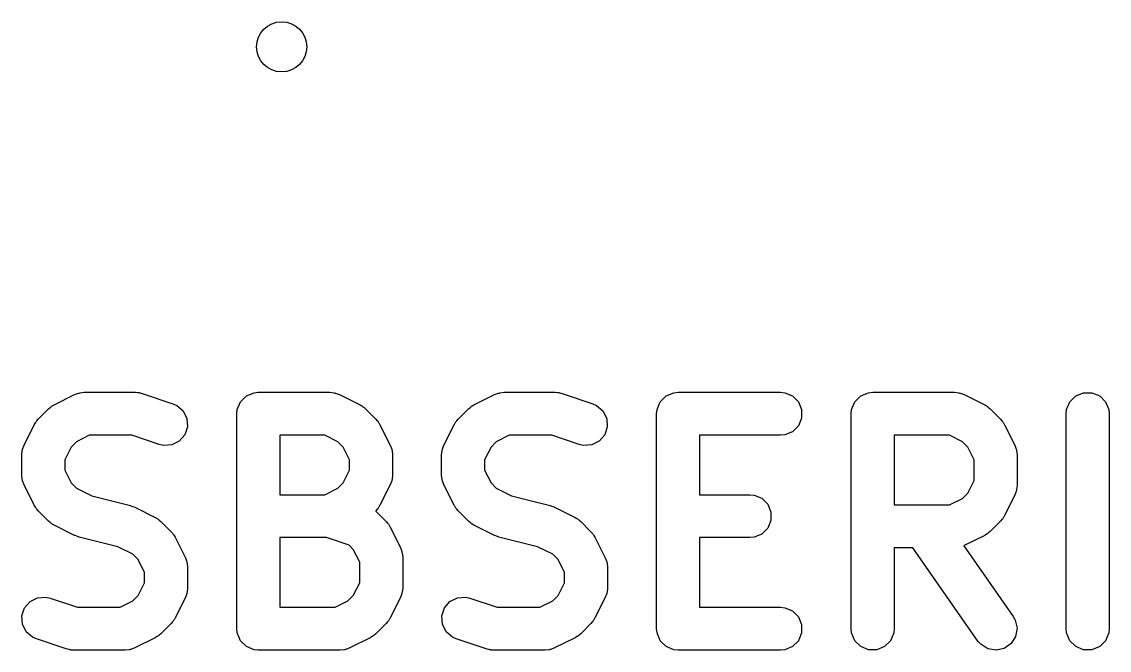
# Model space of a CAD drawing. Extents: x 5.43 to 6.48, y -4.55 to -3.35.
# Drawn here: x 5.7591 to 6.0577, y -3.5247 to -3.352 of the extents above; entities that cross this region are included whole.
import ezdxf

# ---------------------------------------------------------------- set-up
doc = ezdxf.new("R2010")
doc.units = 0
doc.header["$MEASUREMENT"] = 0
doc.layers.add('BLACK', color=7, linetype='CONTINUOUS')

msp = doc.modelspace()

# ---------------------------------------------------------------- linework, layer by layer
at = {"layer": 'BLACK', "linetype": 'CONTINUOUS'}
for p, q in [((5.76799, -3.45731), (5.77361, -3.45449)), ((5.77361, -3.45449), (5.77469, -3.45408)), ((5.77469, -3.45408), (5.7749, -3.45407)), ((5.7749, -3.45407), (5.7751, -3.45398)), ((5.7751, -3.45398), (5.77625, -3.45387)), ((5.77625, -3.45387), (5.79031, -3.45387)), ((5.79031, -3.45387), (5.7909, -3.45393)), ((5.7909, -3.45393), (5.79105, -3.45392)), ((5.79105, -3.45392), (5.79126, -3.45396)), ((5.79126, -3.45396), (5.79146, -3.45398)), ((5.79146, -3.45398), (5.79161, -3.45404)), ((5.79161, -3.45404), (5.79218, -3.45417)), ((5.79218, -3.45417), (5.80062, -3.45699)), ((5.81915, -3.4565), (5.82078, -3.45487)), ((5.82078, -3.45487), (5.82291, -3.45398)), ((5.82291, -3.45398), (5.82406, -3.45387)), ((5.82406, -3.45387), (5.84374, -3.45387)), ((5.84374, -3.45387), (5.8449, -3.45398)), ((5.8449, -3.45398), (5.84509, -3.45407)), ((5.84509, -3.45407), (5.8453, -3.45408)), ((5.8453, -3.45408), (5.84638, -3.45449)), ((5.84638, -3.45449), (5.85201, -3.45731)), ((5.88328, -3.45731), (5.88891, -3.45449)), ((5.88891, -3.45449), (5.88999, -3.45408)), ((5.88999, -3.45408), (5.8902, -3.45407)), ((5.8902, -3.45407), (5.8904, -3.45398)), ((5.8904, -3.45398), (5.89155, -3.45387)), ((5.89155, -3.45387), (5.90561, -3.45387)), ((5.90561, -3.45387), (5.90619, -3.45393)), ((5.90619, -3.45393), (5.90635, -3.45392)), ((5.90635, -3.45392), (5.90655, -3.45396)), ((5.90655, -3.45396), (5.90676, -3.45398)), ((5.90676, -3.45398), (5.90691, -3.45404)), ((5.90691, -3.45404), (5.90748, -3.45417)), ((5.90748, -3.45417), (5.91591, -3.45699)), ((5.93445, -3.4565), (5.93608, -3.45487)), ((5.93608, -3.45487), (5.9382, -3.45398)), ((5.9382, -3.45398), (5.93936, -3.45387)), ((5.93936, -3.45387), (5.96748, -3.45387)), ((5.96748, -3.45387), (5.96863, -3.45398)), ((5.96863, -3.45398), (5.97076, -3.45487)), ((5.97076, -3.45487), (5.97239, -3.4565)), ((5.98788, -3.4565), (5.98951, -3.45487)), ((5.98951, -3.45487), (5.99163, -3.45398)), ((5.99163, -3.45398), (5.99279, -3.45387)), ((5.99279, -3.45387), (6.01528, -3.45387)), ((6.01528, -3.45387), (6.01644, -3.45398)), ((6.01644, -3.45398), (6.01663, -3.45407)), ((6.01663, -3.45407), (6.01684, -3.45408)), ((6.01684, -3.45408), (6.01793, -3.45449)), ((6.01793, -3.45449), (6.02355, -3.45731)), ((6.04693, -3.4565), (6.04856, -3.45487)), ((6.04856, -3.45487), (6.05069, -3.45398)), ((6.05069, -3.45398), (6.05299, -3.45398)), ((6.05299, -3.45398), (6.05512, -3.45487)), ((6.05512, -3.45487), (6.05675, -3.4565)), ((5.76645, -3.45841), (5.7669, -3.45804)), ((5.7669, -3.45804), (5.76701, -3.45792)), ((5.76701, -3.45792), (5.76718, -3.45781)), ((5.76718, -3.45781), (5.76735, -3.45768)), ((5.76735, -3.45768), (5.76749, -3.45762)), ((5.76749, -3.45762), (5.76799, -3.45731)), ((5.80062, -3.45699), (5.80167, -3.45746)), ((5.80167, -3.45746), (5.80341, -3.45897)), ((5.81827, -3.45862), (5.81915, -3.4565)), ((5.85201, -3.45731), (5.8525, -3.45762)), ((5.8525, -3.45762), (5.85265, -3.45768)), ((5.85265, -3.45768), (5.85281, -3.45781)), ((5.85281, -3.45781), (5.85299, -3.45792)), ((5.85299, -3.45792), (5.85309, -3.45804)), ((5.85309, -3.45804), (5.85354, -3.45841)), ((5.88175, -3.45841), (5.8822, -3.45804)), ((5.8822, -3.45804), (5.8823, -3.45792)), ((5.8823, -3.45792), (5.88248, -3.45781)), ((5.88248, -3.45781), (5.88264, -3.45768)), ((5.88264, -3.45768), (5.88279, -3.45762)), ((5.88279, -3.45762), (5.88328, -3.45731)), ((5.91591, -3.45699), (5.91697, -3.45746)), ((5.91697, -3.45746), (5.91871, -3.45897)), ((5.93356, -3.45862), (5.93445, -3.4565)), ((5.97239, -3.4565), (5.97327, -3.45862)), ((5.987, -3.45862), (5.98788, -3.4565)), ((6.02355, -3.45731), (6.02405, -3.45762)), ((6.02405, -3.45762), (6.02419, -3.45768)), ((6.02419, -3.45768), (6.02435, -3.45781)), ((6.02435, -3.45781), (6.02453, -3.45792)), ((6.02453, -3.45792), (6.02463, -3.45804)), ((6.02463, -3.45804), (6.02508, -3.45841)), ((6.04605, -3.45862), (6.04693, -3.4565)), ((6.05675, -3.4565), (6.05763, -3.45862)), ((5.76327, -3.46168), (5.76364, -3.46123)), ((5.76364, -3.46123), (5.76645, -3.45841)), ((5.80341, -3.45897), (5.80444, -3.46103)), ((5.80444, -3.46103), (5.80461, -3.46333)), ((5.81815, -3.45978), (5.81827, -3.45862)), ((5.81815, -3.51883), (5.81815, -3.45978)), ((5.85354, -3.45841), (5.85636, -3.46123)), ((5.85636, -3.46123), (5.85673, -3.46168)), ((5.87857, -3.46168), (5.87894, -3.46123)), ((5.87894, -3.46123), (5.88175, -3.45841)), ((5.91871, -3.45897), (5.91974, -3.46103)), ((5.91974, -3.46103), (5.91991, -3.46333)), ((5.93345, -3.45978), (5.93356, -3.45862)), ((5.93345, -3.51883), (5.93345, -3.45978)), ((5.97327, -3.46093), (5.97239, -3.46306)), ((5.97327, -3.45862), (5.97327, -3.46093)), ((5.98688, -3.45978), (5.987, -3.45862)), ((5.98688, -3.51883), (5.98688, -3.45978)), ((6.02508, -3.45841), (6.0279, -3.46123)), ((6.0279, -3.46123), (6.02827, -3.46168)), ((6.04594, -3.45978), (6.04605, -3.45862)), ((6.04594, -3.51883), (6.04594, -3.45978)), ((6.05763, -3.45862), (6.05775, -3.45978)), ((6.05775, -3.45978), (6.05775, -3.51883)), ((5.75972, -3.46838), (5.76253, -3.46276)), ((5.76253, -3.46276), (5.76285, -3.46226)), ((5.76285, -3.46226), (5.7629, -3.46212)), ((5.7629, -3.46212), (5.76304, -3.46196)), ((5.76304, -3.46196), (5.76315, -3.46178)), ((5.76315, -3.46178), (5.76327, -3.46168)), ((5.80461, -3.46333), (5.80388, -3.46551)), ((5.85673, -3.46168), (5.85684, -3.46178)), ((5.85684, -3.46178), (5.85696, -3.46196)), ((5.85696, -3.46196), (5.85709, -3.46212)), ((5.85709, -3.46212), (5.85715, -3.46226)), ((5.85715, -3.46226), (5.85746, -3.46276)), ((5.85746, -3.46276), (5.86027, -3.46838)), ((5.87502, -3.46838), (5.87783, -3.46276)), ((5.87783, -3.46276), (5.87814, -3.46226)), ((5.87814, -3.46226), (5.8782, -3.46212)), ((5.8782, -3.46212), (5.87834, -3.46196)), ((5.87834, -3.46196), (5.87845, -3.46178)), ((5.87845, -3.46178), (5.87857, -3.46168)), ((5.91991, -3.46333), (5.91918, -3.46551)), ((5.97239, -3.46306), (5.97076, -3.46469)), ((6.02827, -3.46168), (6.02839, -3.46178)), ((6.02839, -3.46178), (6.0285, -3.46196)), ((6.0285, -3.46196), (6.02863, -3.46212)), ((6.02863, -3.46212), (6.02869, -3.46226)), ((6.02869, -3.46226), (6.029, -3.46276)), ((6.029, -3.46276), (6.03181, -3.46838)), ((5.77765, -3.46568), (5.77413, -3.46744)), ((5.78935, -3.46568), (5.77765, -3.46568)), ((5.79688, -3.46819), (5.78935, -3.46568)), ((5.80237, -3.46725), (5.80031, -3.46828)), ((5.80388, -3.46551), (5.80237, -3.46725)), ((5.84235, -3.46568), (5.82996, -3.46568)), ((5.82996, -3.46568), (5.82996, -3.48199)), ((5.84587, -3.46744), (5.84235, -3.46568)), ((5.89294, -3.46568), (5.88942, -3.46744)), ((5.90465, -3.46568), (5.89294, -3.46568)), ((5.91218, -3.46819), (5.90465, -3.46568)), ((5.91767, -3.46725), (5.91561, -3.46828)), ((5.91918, -3.46551), (5.91767, -3.46725)), ((5.96748, -3.46568), (5.94526, -3.46568)), ((5.94526, -3.46568), (5.94526, -3.48199)), ((5.96863, -3.46557), (5.96748, -3.46568)), ((5.97076, -3.46469), (5.96863, -3.46557)), ((6.01389, -3.46568), (5.99869, -3.46568)), ((5.99869, -3.46568), (5.99869, -3.4848)), ((6.01741, -3.46744), (6.01389, -3.46568)), ((5.7591, -3.47103), (5.75921, -3.46987)), ((5.75921, -3.46987), (5.75929, -3.46968)), ((5.75929, -3.46968), (5.75931, -3.46947)), ((5.75931, -3.46947), (5.75972, -3.46838)), ((5.77267, -3.4689), (5.77091, -3.47242)), ((5.77413, -3.46744), (5.77267, -3.4689)), ((5.79801, -3.46845), (5.79688, -3.46819)), ((5.80031, -3.46828), (5.79801, -3.46845)), ((5.84733, -3.4689), (5.84587, -3.46744)), ((5.84909, -3.47242), (5.84733, -3.4689)), ((5.86027, -3.46838), (5.86069, -3.46947)), ((5.86069, -3.46947), (5.8607, -3.46968)), ((5.8607, -3.46968), (5.86078, -3.46987)), ((5.86078, -3.46987), (5.8609, -3.47103)), ((5.8744, -3.47103), (5.87451, -3.46987)), ((5.87451, -3.46987), (5.87459, -3.46968)), ((5.87459, -3.46968), (5.87461, -3.46947)), ((5.87461, -3.46947), (5.87502, -3.46838)), ((5.88797, -3.4689), (5.88621, -3.47242)), ((5.88942, -3.46744), (5.88797, -3.4689)), ((5.91331, -3.46845), (5.91218, -3.46819)), ((5.91561, -3.46828), (5.91331, -3.46845)), ((6.01887, -3.4689), (6.01741, -3.46744)), ((6.02063, -3.47242), (6.01887, -3.4689)), ((6.03181, -3.46838), (6.03223, -3.46947)), ((6.03223, -3.46947), (6.03224, -3.46968)), ((6.03224, -3.46968), (6.03232, -3.46987)), ((6.03232, -3.46987), (6.03244, -3.47103)), ((5.7591, -3.47665), (5.7591, -3.47103)), ((5.77091, -3.47242), (5.77091, -3.47526)), ((5.84909, -3.47526), (5.84909, -3.47242)), ((5.8609, -3.47103), (5.8609, -3.47665)), ((5.8744, -3.47665), (5.8744, -3.47103)), ((5.88621, -3.47242), (5.88621, -3.47526)), ((6.02063, -3.47807), (6.02063, -3.47242)), ((6.03244, -3.47103), (6.03244, -3.47946)), ((5.77091, -3.47526), (5.77267, -3.47878)), ((5.84733, -3.47878), (5.84909, -3.47526)), ((5.88621, -3.47526), (5.88797, -3.47878)), ((5.75921, -3.4778), (5.7591, -3.47665)), ((5.75929, -3.478), (5.75921, -3.4778)), ((5.75931, -3.47821), (5.75929, -3.478)), ((5.75972, -3.47929), (5.75931, -3.47821)), ((5.77267, -3.47878), (5.77413, -3.48023)), ((5.84587, -3.48023), (5.84733, -3.47878)), ((5.86069, -3.47821), (5.86027, -3.47929)), ((5.8607, -3.478), (5.86069, -3.47821)), ((5.86078, -3.4778), (5.8607, -3.478)), ((5.8609, -3.47665), (5.86078, -3.4778)), ((5.87451, -3.4778), (5.8744, -3.47665)), ((5.87459, -3.478), (5.87451, -3.4778)), ((5.87461, -3.47821), (5.87459, -3.478)), ((5.87502, -3.47929), (5.87461, -3.47821)), ((5.88797, -3.47878), (5.88942, -3.48023)), ((6.01887, -3.48159), (6.02063, -3.47807)), ((5.76253, -3.48491), (5.75972, -3.47929)), ((5.77413, -3.48023), (5.77831, -3.48233)), ((5.82996, -3.48199), (5.84235, -3.48199)), ((5.84235, -3.48199), (5.84587, -3.48023)), ((5.86027, -3.47929), (5.85746, -3.48491)), ((5.87783, -3.48491), (5.87502, -3.47929)), ((5.88942, -3.48023), (5.89361, -3.48233)), ((5.94526, -3.48199), (5.95904, -3.48199)), ((5.95904, -3.48199), (5.96019, -3.48211)), ((5.96019, -3.48211), (5.96232, -3.48299)), ((6.01741, -3.48304), (6.01887, -3.48159)), ((6.03181, -3.4821), (6.029, -3.48773)), ((6.03223, -3.48102), (6.03181, -3.4821)), ((6.03224, -3.48081), (6.03223, -3.48102)), ((6.03232, -3.48061), (6.03224, -3.48081)), ((6.03244, -3.47946), (6.03232, -3.48061)), ((5.76285, -3.48541), (5.76253, -3.48491)), ((5.77831, -3.48233), (5.78893, -3.48498)), ((5.78893, -3.48498), (5.78902, -3.48501)), ((5.78902, -3.48501), (5.78906, -3.48501)), ((5.78906, -3.48501), (5.78954, -3.4852)), ((5.78954, -3.4852), (5.79002, -3.48537)), ((5.85746, -3.48491), (5.85715, -3.48541)), ((5.87814, -3.48541), (5.87783, -3.48491)), ((5.89361, -3.48233), (5.90423, -3.48498)), ((5.90423, -3.48498), (5.90432, -3.48501)), ((5.90432, -3.48501), (5.90436, -3.48501)), ((5.90436, -3.48501), (5.90484, -3.4852)), ((5.90484, -3.4852), (5.90532, -3.48537)), ((5.96232, -3.48299), (5.96395, -3.48462)), ((5.96395, -3.48462), (5.96483, -3.48675)), ((5.99869, -3.4848), (6.01389, -3.4848)), ((6.01389, -3.4848), (6.01741, -3.48304)), ((5.7629, -3.48555), (5.76285, -3.48541)), ((5.76304, -3.48572), (5.7629, -3.48555)), ((5.76315, -3.48589), (5.76304, -3.48572)), ((5.76327, -3.486), (5.76315, -3.48589)), ((5.76364, -3.48645), (5.76327, -3.486)), ((5.76645, -3.48926), (5.76364, -3.48645)), ((5.79002, -3.48537), (5.79006, -3.4854)), ((5.79006, -3.4854), (5.79014, -3.48543)), ((5.79014, -3.48543), (5.79577, -3.48824)), ((5.85636, -3.48645), (5.85631, -3.4865)), ((5.85631, -3.4865), (5.85636, -3.48653)), ((5.85673, -3.486), (5.85636, -3.48645)), ((5.85636, -3.48653), (5.85917, -3.48935)), ((5.85684, -3.48589), (5.85673, -3.486)), ((5.85696, -3.48572), (5.85684, -3.48589)), ((5.85709, -3.48555), (5.85696, -3.48572)), ((5.85715, -3.48541), (5.85709, -3.48555)), ((5.8782, -3.48555), (5.87814, -3.48541)), ((5.87834, -3.48572), (5.8782, -3.48555)), ((5.87845, -3.48589), (5.87834, -3.48572)), ((5.87857, -3.486), (5.87845, -3.48589)), ((5.87894, -3.48645), (5.87857, -3.486)), ((5.88175, -3.48926), (5.87894, -3.48645)), ((5.90532, -3.48537), (5.90536, -3.4854)), ((5.90536, -3.4854), (5.90544, -3.48543)), ((5.90544, -3.48543), (5.91106, -3.48824)), ((5.96483, -3.48675), (5.96483, -3.48905)), ((6.02869, -3.48822), (6.02863, -3.48837)), ((6.029, -3.48773), (6.02869, -3.48822)), ((5.7669, -3.48963), (5.76645, -3.48926)), ((5.76701, -3.48975), (5.7669, -3.48963)), ((5.76718, -3.48986), (5.76701, -3.48975)), ((5.76735, -3.49), (5.76718, -3.48986)), ((5.76749, -3.49006), (5.76735, -3.49)), ((5.76799, -3.49037), (5.76749, -3.49006)), ((5.77361, -3.49318), (5.76799, -3.49037)), ((5.79577, -3.48824), (5.79626, -3.48855)), ((5.79626, -3.48855), (5.79641, -3.48861)), ((5.79641, -3.48861), (5.79657, -3.48875)), ((5.79657, -3.48875), (5.79675, -3.48886)), ((5.79675, -3.48886), (5.79685, -3.48898)), ((5.79685, -3.48898), (5.7973, -3.48935)), ((5.7973, -3.48935), (5.80011, -3.49216)), ((5.85917, -3.48935), (5.85954, -3.4898)), ((5.85954, -3.4898), (5.85966, -3.4899)), ((5.85966, -3.4899), (5.85977, -3.49008)), ((5.85977, -3.49008), (5.8599, -3.49024)), ((5.8599, -3.49024), (5.85996, -3.49039)), ((5.85996, -3.49039), (5.86027, -3.49088)), ((5.86027, -3.49088), (5.86309, -3.49651)), ((5.8822, -3.48963), (5.88175, -3.48926)), ((5.8823, -3.48975), (5.8822, -3.48963)), ((5.88248, -3.48986), (5.8823, -3.48975)), ((5.88264, -3.49), (5.88248, -3.48986)), ((5.88279, -3.49006), (5.88264, -3.49)), ((5.88328, -3.49037), (5.88279, -3.49006)), ((5.88891, -3.49318), (5.88328, -3.49037)), ((5.91106, -3.48824), (5.91156, -3.48855)), ((5.91156, -3.48855), (5.9117, -3.48861)), ((5.9117, -3.48861), (5.91187, -3.48875)), ((5.91187, -3.48875), (5.91204, -3.48886)), ((5.91204, -3.48886), (5.91215, -3.48898)), ((5.91215, -3.48898), (5.9126, -3.48935)), ((5.9126, -3.48935), (5.91541, -3.49216)), ((5.96395, -3.49118), (5.96232, -3.49281)), ((5.96483, -3.48905), (5.96395, -3.49118)), ((6.0279, -3.48926), (6.02508, -3.49207)), ((6.02827, -3.48881), (6.0279, -3.48926)), ((6.02839, -3.48871), (6.02827, -3.48881)), ((6.0285, -3.48853), (6.02839, -3.48871)), ((6.02863, -3.48837), (6.0285, -3.48853)), ((5.77369, -3.49321), (5.77361, -3.49318)), ((5.77373, -3.49324), (5.77369, -3.49321)), ((5.77421, -3.49341), (5.77373, -3.49324)), ((5.77469, -3.49359), (5.77421, -3.49341)), ((5.77473, -3.4936), (5.77469, -3.49359)), ((5.77482, -3.49363), (5.77473, -3.4936)), ((5.78544, -3.49628), (5.77482, -3.49363)), ((5.80011, -3.49216), (5.80048, -3.49261)), ((5.80048, -3.49261), (5.8006, -3.49271)), ((5.8006, -3.49271), (5.80071, -3.49289)), ((5.80071, -3.49289), (5.80085, -3.49305)), ((5.80085, -3.49305), (5.80091, -3.4932)), ((5.80091, -3.4932), (5.80122, -3.49369)), ((5.80122, -3.49369), (5.80403, -3.49932)), ((5.84278, -3.4938), (5.82996, -3.4938)), ((5.82996, -3.4938), (5.82996, -3.51293)), ((5.84899, -3.49587), (5.84278, -3.4938)), ((5.88899, -3.49321), (5.88891, -3.49318)), ((5.88903, -3.49324), (5.88899, -3.49321)), ((5.88951, -3.49341), (5.88903, -3.49324)), ((5.88999, -3.49359), (5.88951, -3.49341)), ((5.89003, -3.4936), (5.88999, -3.49359)), ((5.89012, -3.49363), (5.89003, -3.4936)), ((5.90074, -3.49628), (5.89012, -3.49363)), ((5.91541, -3.49216), (5.91578, -3.49261)), ((5.91578, -3.49261), (5.9159, -3.49271)), ((5.9159, -3.49271), (5.91601, -3.49289)), ((5.91601, -3.49289), (5.91615, -3.49305)), ((5.91615, -3.49305), (5.9162, -3.4932)), ((5.9162, -3.4932), (5.91652, -3.49369)), ((5.91652, -3.49369), (5.91933, -3.49932)), ((5.95904, -3.4938), (5.94526, -3.4938)), ((5.94526, -3.4938), (5.94526, -3.51293)), ((5.96019, -3.49369), (5.95904, -3.4938)), ((5.96232, -3.49281), (5.96019, -3.49369)), ((6.02355, -3.49318), (6.01793, -3.49599)), ((6.02405, -3.49287), (6.02355, -3.49318)), ((6.02419, -3.49281), (6.02405, -3.49287)), ((6.02435, -3.49268), (6.02419, -3.49281)), ((6.02453, -3.49256), (6.02435, -3.49268)), ((6.02463, -3.49245), (6.02453, -3.49256)), ((6.02508, -3.49207), (6.02463, -3.49245)), ((5.78963, -3.49838), (5.78544, -3.49628)), ((5.85014, -3.49702), (5.84899, -3.49587)), ((5.8519, -3.50054), (5.85014, -3.49702)), ((5.86309, -3.49651), (5.8635, -3.49759)), ((5.90492, -3.49838), (5.90074, -3.49628)), ((6.00377, -3.49662), (5.99869, -3.49662)), ((5.99869, -3.49662), (5.99869, -3.51883)), ((6.02169, -3.52222), (6.00377, -3.49662)), ((6.01793, -3.49599), (6.01779, -3.49604)), ((6.01779, -3.49604), (6.03137, -3.51545)), ((5.79108, -3.49983), (5.78963, -3.49838)), ((5.79284, -3.50335), (5.79108, -3.49983)), ((5.80403, -3.49932), (5.80444, -3.5004)), ((5.8635, -3.49759), (5.86351, -3.4978)), ((5.86351, -3.4978), (5.8636, -3.49799)), ((5.8636, -3.49799), (5.86371, -3.49915)), ((5.86371, -3.49915), (5.86371, -3.50758)), ((5.90638, -3.49983), (5.90492, -3.49838)), ((5.90814, -3.50335), (5.90638, -3.49983)), ((5.91933, -3.49932), (5.91974, -3.5004)), ((5.80444, -3.5004), (5.80446, -3.50061)), ((5.80446, -3.50061), (5.80454, -3.50081)), ((5.80454, -3.50081), (5.80465, -3.50196)), ((5.80465, -3.50196), (5.80465, -3.50758)), ((5.8519, -3.50619), (5.8519, -3.50054)), ((5.91974, -3.5004), (5.91976, -3.50061)), ((5.91976, -3.50061), (5.91984, -3.50081)), ((5.91984, -3.50081), (5.91995, -3.50196)), ((5.91995, -3.50196), (5.91995, -3.50758)), ((5.79284, -3.50619), (5.79284, -3.50335)), ((5.90814, -3.50619), (5.90814, -3.50335)), ((5.79108, -3.50971), (5.79284, -3.50619)), ((5.80446, -3.50893), (5.80444, -3.50914)), ((5.80454, -3.50874), (5.80446, -3.50893)), ((5.80465, -3.50758), (5.80454, -3.50874)), ((5.85014, -3.50971), (5.8519, -3.50619)), ((5.86351, -3.50893), (5.8635, -3.50914)), ((5.8636, -3.50874), (5.86351, -3.50893)), ((5.86371, -3.50758), (5.8636, -3.50874)), ((5.90638, -3.50971), (5.90814, -3.50619)), ((5.91976, -3.50893), (5.91974, -3.50914)), ((5.91984, -3.50874), (5.91976, -3.50893)), ((5.91995, -3.50758), (5.91984, -3.50874)), ((5.75987, -3.5131), (5.76138, -3.51135)), ((5.76138, -3.51135), (5.76344, -3.51032)), ((5.76344, -3.51032), (5.76574, -3.51016)), ((5.76574, -3.51016), (5.76687, -3.51042)), ((5.76687, -3.51042), (5.7744, -3.51293)), ((5.78611, -3.51293), (5.78963, -3.51117)), ((5.78963, -3.51117), (5.79108, -3.50971)), ((5.80403, -3.51022), (5.80122, -3.51585)), ((5.80444, -3.50914), (5.80403, -3.51022)), ((5.84516, -3.51293), (5.84868, -3.51117)), ((5.84868, -3.51117), (5.85014, -3.50971)), ((5.86309, -3.51022), (5.86027, -3.51585)), ((5.8635, -3.50914), (5.86309, -3.51022)), ((5.87517, -3.5131), (5.87668, -3.51135)), ((5.87668, -3.51135), (5.87874, -3.51032)), ((5.87874, -3.51032), (5.88104, -3.51016)), ((5.88104, -3.51016), (5.88217, -3.51042)), ((5.88217, -3.51042), (5.8897, -3.51293)), ((5.9014, -3.51293), (5.90492, -3.51117)), ((5.90492, -3.51117), (5.90638, -3.50971)), ((5.91933, -3.51022), (5.91652, -3.51585)), ((5.91974, -3.50914), (5.91933, -3.51022)), ((5.75914, -3.51528), (5.75987, -3.5131)), ((5.7744, -3.51293), (5.78611, -3.51293)), ((5.82996, -3.51293), (5.84516, -3.51293)), ((5.87444, -3.51528), (5.87517, -3.5131)), ((5.8897, -3.51293), (5.9014, -3.51293)), ((5.94526, -3.51293), (5.96748, -3.51293)), ((5.96748, -3.51293), (5.96863, -3.51304)), ((5.96863, -3.51304), (5.97076, -3.51392)), ((5.97076, -3.51392), (5.97239, -3.51555)), ((5.75931, -3.51758), (5.75914, -3.51528)), ((5.76034, -3.51964), (5.75931, -3.51758)), ((5.80011, -3.51738), (5.7973, -3.5202)), ((5.80048, -3.51693), (5.80011, -3.51738)), ((5.8006, -3.51683), (5.80048, -3.51693)), ((5.80071, -3.51665), (5.8006, -3.51683)), ((5.80085, -3.51649), (5.80071, -3.51665)), ((5.80091, -3.51634), (5.80085, -3.51649)), ((5.80122, -3.51585), (5.80091, -3.51634)), ((5.85917, -3.51738), (5.85636, -3.5202)), ((5.85954, -3.51693), (5.85917, -3.51738)), ((5.85966, -3.51683), (5.85954, -3.51693)), ((5.85977, -3.51665), (5.85966, -3.51683)), ((5.8599, -3.51649), (5.85977, -3.51665)), ((5.85996, -3.51634), (5.8599, -3.51649)), ((5.86027, -3.51585), (5.85996, -3.51634)), ((5.87461, -3.51758), (5.87444, -3.51528)), ((5.87564, -3.51964), (5.87461, -3.51758)), ((5.91541, -3.51738), (5.9126, -3.5202)), ((5.91578, -3.51693), (5.91541, -3.51738)), ((5.9159, -3.51683), (5.91578, -3.51693)), ((5.91601, -3.51665), (5.9159, -3.51683)), ((5.91615, -3.51649), (5.91601, -3.51665)), ((5.9162, -3.51634), (5.91615, -3.51649)), ((5.91652, -3.51585), (5.9162, -3.51634)), ((5.97239, -3.51555), (5.97327, -3.51768)), ((5.97327, -3.51768), (5.97327, -3.51998)), ((6.03137, -3.51545), (6.03194, -3.51645)), ((6.03194, -3.51645), (6.03244, -3.5187)), ((5.76208, -3.52115), (5.76034, -3.51964)), ((5.79626, -3.52099), (5.79577, -3.5213)), ((5.79641, -3.52093), (5.79626, -3.52099)), ((5.79657, -3.5208), (5.79641, -3.52093)), ((5.79675, -3.52068), (5.79657, -3.5208)), ((5.79685, -3.52057), (5.79675, -3.52068)), ((5.7973, -3.5202), (5.79685, -3.52057)), ((5.81827, -3.51998), (5.81815, -3.51883)), ((5.81915, -3.52211), (5.81827, -3.51998)), ((5.85532, -3.52099), (5.85482, -3.5213)), ((5.85546, -3.52093), (5.85532, -3.52099)), ((5.85562, -3.5208), (5.85546, -3.52093)), ((5.8558, -3.52068), (5.85562, -3.5208)), ((5.8559, -3.52057), (5.8558, -3.52068)), ((5.85636, -3.5202), (5.8559, -3.52057)), ((5.87738, -3.52115), (5.87564, -3.51964)), ((5.91156, -3.52099), (5.91106, -3.5213)), ((5.9117, -3.52093), (5.91156, -3.52099)), ((5.91187, -3.5208), (5.9117, -3.52093)), ((5.91204, -3.52068), (5.91187, -3.5208)), ((5.91215, -3.52057), (5.91204, -3.52068)), ((5.9126, -3.5202), (5.91215, -3.52057)), ((5.93356, -3.51998), (5.93345, -3.51883)), ((5.93445, -3.52211), (5.93356, -3.51998)), ((5.97327, -3.51998), (5.97239, -3.52211)), ((5.987, -3.51998), (5.98688, -3.51883)), ((5.98788, -3.52211), (5.987, -3.51998)), ((5.99858, -3.51998), (5.9977, -3.52211)), ((5.99869, -3.51883), (5.99858, -3.51998)), ((6.03204, -3.52097), (6.0308, -3.52292)), ((6.03244, -3.5187), (6.03204, -3.52097)), ((6.04605, -3.51998), (6.04594, -3.51883)), ((6.04693, -3.52211), (6.04605, -3.51998)), ((6.05763, -3.51998), (6.05675, -3.52211)), ((6.05775, -3.51883), (6.05763, -3.51998)), ((5.76314, -3.52162), (5.76208, -3.52115)), ((5.77157, -3.52443), (5.76314, -3.52162)), ((5.79577, -3.5213), (5.79014, -3.52411)), ((5.82078, -3.52374), (5.81915, -3.52211)), ((5.82291, -3.52462), (5.82078, -3.52374)), ((5.85482, -3.5213), (5.8492, -3.52411)), ((5.87843, -3.52162), (5.87738, -3.52115)), ((5.88687, -3.52443), (5.87843, -3.52162)), ((5.91106, -3.5213), (5.90544, -3.52411)), ((5.93608, -3.52374), (5.93445, -3.52211)), ((5.9382, -3.52462), (5.93608, -3.52374)), ((5.97076, -3.52374), (5.96863, -3.52462)), ((5.97239, -3.52211), (5.97076, -3.52374)), ((5.98951, -3.52374), (5.98788, -3.52211)), ((5.99163, -3.52462), (5.98951, -3.52374)), ((5.99607, -3.52374), (5.99394, -3.52462)), ((5.9977, -3.52211), (5.99607, -3.52374)), ((6.02245, -3.5231), (6.02169, -3.52222)), ((6.02439, -3.52434), (6.02245, -3.5231)), ((6.0308, -3.52292), (6.02891, -3.52424)), ((6.04856, -3.52374), (6.04693, -3.52211)), ((6.05069, -3.52462), (6.04856, -3.52374)), ((6.05512, -3.52374), (6.05299, -3.52462)), ((6.05675, -3.52211), (6.05512, -3.52374)), ((5.77214, -3.52456), (5.77157, -3.52443)), ((5.77229, -3.52462), (5.77214, -3.52456)), ((5.7725, -3.52464), (5.77229, -3.52462)), ((5.7727, -3.52469), (5.7725, -3.52464)), ((5.77286, -3.52468), (5.7727, -3.52469)), ((5.77344, -3.52474), (5.77286, -3.52468)), ((5.7875, -3.52474), (5.77344, -3.52474)), ((5.78865, -3.52462), (5.7875, -3.52474)), ((5.78885, -3.52454), (5.78865, -3.52462)), ((5.78906, -3.52453), (5.78885, -3.52454)), ((5.79014, -3.52411), (5.78906, -3.52453)), ((5.82406, -3.52474), (5.82291, -3.52462)), ((5.84656, -3.52474), (5.82406, -3.52474)), ((5.84771, -3.52462), (5.84656, -3.52474)), ((5.8479, -3.52454), (5.84771, -3.52462)), ((5.84812, -3.52453), (5.8479, -3.52454)), ((5.8492, -3.52411), (5.84812, -3.52453)), ((5.88744, -3.52456), (5.88687, -3.52443)), ((5.88759, -3.52462), (5.88744, -3.52456)), ((5.88779, -3.52464), (5.88759, -3.52462)), ((5.888, -3.52469), (5.88779, -3.52464)), ((5.88815, -3.52468), (5.888, -3.52469)), ((5.88874, -3.52474), (5.88815, -3.52468)), ((5.9028, -3.52474), (5.88874, -3.52474)), ((5.90395, -3.52462), (5.9028, -3.52474)), ((5.90415, -3.52454), (5.90395, -3.52462)), ((5.90436, -3.52453), (5.90415, -3.52454)), ((5.90544, -3.52411), (5.90436, -3.52453)), ((5.93936, -3.52474), (5.9382, -3.52462)), ((5.96748, -3.52474), (5.93936, -3.52474)), ((5.96863, -3.52462), (5.96748, -3.52474)), ((5.99394, -3.52462), (5.99163, -3.52462)), ((6.02666, -3.52474), (6.02439, -3.52434)), ((6.02891, -3.52424), (6.02666, -3.52474)), ((6.05299, -3.52462), (6.05069, -3.52462))]:
    msp.add_line(p, q, dxfattribs=at)
at = {"layer": 'BLACK'}
msp.add_circle((5.83047, -3.35894), 0.00689, dxfattribs=at)
msp.add_circle((5.83047, -3.35894), 0.00689, dxfattribs=at)

doc.saveas('drawing.dxf')
